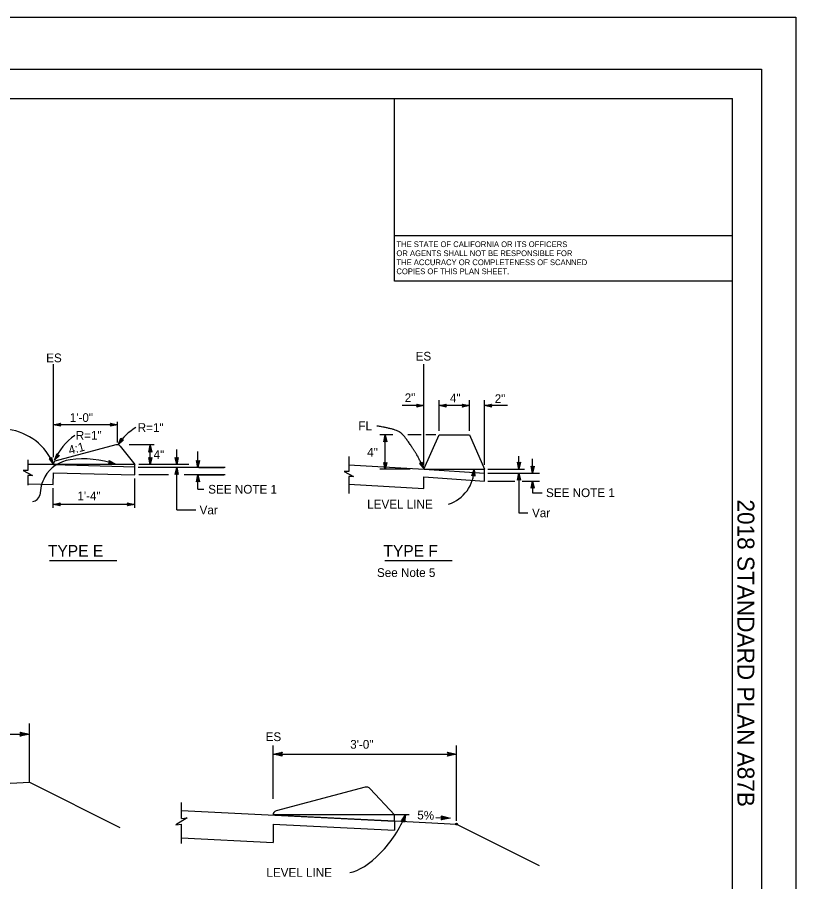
# Model space of a CAD drawing. Extents: x -894 to 866, y -476 to 714.
# Drawn here: x 198 to 866, y -29 to 714 of the extents above; entities that cross this region are included whole.
import ezdxf

# ---------------------------------------------------------------- set-up
doc = ezdxf.new("R2010")
doc.units = 0
for name, color, linetype in [('10 Sheet Format', 7, 'Continuous'), ('56 Stage 3 Anno', 7, 'Continuous'), ('57 Undefined', 7, 'Continuous'), ('60 Nongeo Data', 7, 'Continuous')]:
    doc.layers.add(name, color=color, linetype=linetype)

msp = doc.modelspace()

# ---------------------------------------------------------------- linework, layer by layer
at = {"layer": '10 Sheet Format'}
for p, q in [((836.58, 668.95), (836.58, 668.95)), ((-813.45, 643.96), (811.55, 643.96)), ((521.56, 525.89), (521.56, 643.96)), ((811.55, -406.04), (811.55, 643.96)), ((811.55, 525.89), (521.56, 525.89)), ((521.56, 487.06), (521.56, 525.89)), ((811.55, 487.06), (521.56, 487.06))]:
    msp.add_line(p, q, dxfattribs=at)
for points in [[(-894.04, 713.56), (865.96, 713.56), (865.96, -476.44), (-894.04, -476.44)], [(-863.43, 668.96), (836.57, 668.96), (836.57, -431.04), (-863.43, -431.04)], [(-863.43, 668.96), (836.57, 668.96), (836.57, -431.04), (-863.43, -431.04)]]:
    msp.add_lwpolyline(points, close=True, dxfattribs=at)
at = {"layer": '56 Stage 3 Anno'}
for p, q in [((228.86, 335.98), (228.86, 415.72)), ((546.82, 328.92), (546.82, 415.72)), ((546.82, 380.13), (528.12, 380.13)), ((541.62, 380.13), (540.82, 381.47)), ((540.82, 381.47), (540.82, 381.47)), ((540.82, 381.47), (546.82, 380.13)), ((546.82, 380.13), (540.82, 378.8)), ((540.82, 378.8), (541.62, 380.13)), ((540.82, 378.8), (540.82, 378.8)), ((541.04, 381.12), (545.44, 380.13)), ((545.43, 380.13), (541.06, 379.16)), ((544.06, 380.13), (541.24, 379.51)), ((541.27, 380.76), (544.06, 380.13)), ((541.45, 380.41), (542.68, 380.14)), ((542.68, 380.14), (541.47, 379.87)), ((546.82, 380.13), (546.82, 380.13)), ((559.82, 358.39), (559.82, 384.69)), ((559.82, 380.13), (565.82, 381.46)), ((585.82, 380.13), (559.82, 380.13)), ((565.82, 378.79), (559.82, 380.13)), ((559.82, 380.13), (559.82, 380.13)), ((565.61, 379.15), (561.2, 380.13)), ((561.22, 380.14), (565.59, 381.1)), ((562.59, 380.13), (565.41, 380.76)), ((565.37, 379.51), (562.59, 380.13)), ((563.97, 380.13), (565.18, 380.4)), ((565.2, 379.85), (563.97, 380.13)), ((565.82, 381.46), (565.02, 380.13)), ((565.02, 380.13), (565.82, 378.79)), ((565.82, 381.46), (565.82, 381.46)), ((565.82, 378.79), (565.82, 378.79)), ((580.62, 380.13), (579.82, 381.47)), ((579.82, 381.47), (579.82, 381.47)), ((579.82, 381.47), (585.82, 380.13)), ((585.82, 380.13), (579.82, 378.8)), ((579.82, 378.8), (580.62, 380.13)), ((579.82, 378.8), (579.82, 378.8)), ((580.04, 381.12), (584.44, 380.13)), ((584.43, 380.13), (580.06, 379.16)), ((583.06, 380.13), (580.24, 379.51)), ((580.27, 380.76), (583.06, 380.13)), ((580.45, 380.41), (581.68, 380.14)), ((581.68, 380.14), (580.47, 379.87)), ((585.82, 358.39), (585.82, 384.69)), ((585.82, 380.13), (585.82, 380.13)), ((598.82, 329.34), (598.82, 384.69)), ((598.82, 380.13), (604.82, 381.46)), ((618.56, 380.13), (598.82, 380.13)), ((604.82, 378.79), (598.82, 380.13)), ((598.82, 380.13), (598.82, 380.13)), ((604.61, 379.15), (600.2, 380.13)), ((600.22, 380.14), (604.59, 381.1)), ((601.59, 380.13), (604.41, 380.76)), ((604.37, 379.51), (601.59, 380.13)), ((602.97, 380.13), (604.18, 380.4)), ((604.2, 379.85), (602.97, 380.13)), ((604.82, 381.46), (604.02, 380.13)), ((604.02, 380.13), (604.82, 378.79)), ((604.82, 381.46), (604.82, 381.46)), ((604.82, 378.79), (604.82, 378.79)), ((228.86, 363.71), (234.86, 365.04)), ((283.77, 363.71), (228.86, 363.71)), ((234.86, 362.37), (228.86, 363.71)), ((228.86, 363.71), (228.86, 363.71)), ((234.64, 362.72), (230.24, 363.7)), ((230.25, 363.71), (234.62, 364.68)), ((231.62, 363.7), (234.45, 364.33)), ((234.41, 363.08), (231.62, 363.7)), ((233, 363.7), (234.21, 363.97)), ((234.23, 363.43), (233, 363.7)), ((234.86, 365.04), (234.06, 363.71)), ((234.06, 363.71), (234.86, 362.37)), ((234.86, 365.04), (234.86, 365.04)), ((278.57, 363.71), (277.77, 365.05)), ((277.77, 365.05), (277.77, 365.05)), ((277.77, 365.05), (283.77, 363.71)), ((283.77, 363.71), (277.77, 362.37)), ((277.77, 362.37), (278.57, 363.71)), ((277.99, 364.69), (282.39, 363.71)), ((282.38, 363.7), (278.01, 362.73)), ((281.01, 363.71), (278.18, 363.08)), ((278.22, 364.33), (281.01, 363.71)), ((278.4, 363.98), (279.63, 363.71)), ((279.63, 363.71), (278.42, 363.44)), ((283.77, 348.39), (283.77, 366.31)), ((283.77, 363.71), (283.77, 363.71)), ((234.86, 362.37), (234.86, 362.37)), ((277.77, 362.38), (277.77, 362.38)), ((284.38, 346.57), (286.69, 352.27)), ((288.89, 350.75), (284.38, 346.57)), ((285.16, 347.72), (286.85, 351.87)), ((288.47, 350.77), (285.16, 347.71)), ((285.95, 348.84), (287.04, 351.52)), ((288.04, 350.78), (285.95, 348.84)), ((286.69, 352.27), (286.69, 352.27)), ((286.69, 352.27), (287.33, 350.85)), ((286.73, 349.98), (287.2, 351.13)), ((287.66, 350.84), (286.73, 349.98)), ((287.33, 350.85), (288.89, 350.75)), ((288.89, 350.75), (288.89, 350.75)), ((520.12, 355), (508.86, 355)), ((512.26, 349), (513.6, 355)), ((513.6, 349.8), (512.26, 349)), ((512.26, 349), (512.26, 349)), ((512.62, 349.21), (513.6, 353.62)), ((512.98, 349.45), (513.6, 352.23)), ((513.33, 349.62), (513.6, 350.85)), ((513.6, 355), (513.6, 355)), ((513.6, 355), (514.93, 349)), ((513.6, 325.21), (513.6, 355)), ((513.6, 352.23), (514.23, 349.41)), ((513.6, 350.85), (513.87, 349.64)), ((514.93, 349), (513.6, 349.8)), ((513.61, 353.6), (514.58, 349.23)), ((514.93, 349), (514.93, 349)), ((544.31, 355), (532.86, 355)), ((557.04, 355), (548.55, 355)), ((284.38, 346.57), (284.38, 346.57)), ((315.24, 346.45), (293.66, 346.45)), ((310.58, 340.17), (311.92, 346.17)), ((310.94, 340.38), (311.92, 344.79)), ((311.3, 340.62), (311.92, 343.4)), ((311.65, 340.79), (311.92, 342.02)), ((311.92, 341.97), (311.92, 346.17)), ((311.92, 346.17), (311.92, 346.17)), ((311.92, 346.17), (313.26, 340.17)), ((311.92, 343.4), (312.55, 340.58)), ((311.92, 342.02), (312.19, 340.81)), ((311.92, 329.7), (311.92, 341.97)), ((311.93, 344.78), (312.9, 340.4)), ((334.58, 329.7), (334.58, 342.5)), ((226.54, 334.35), (224.98, 334.47)), ((224.98, 334.47), (224.98, 334.47)), ((224.98, 334.47), (228.86, 329.7)), ((225.4, 334.43), (228.24, 330.93)), ((225.82, 334.38), (227.62, 332.17)), ((226.21, 334.38), (227.01, 333.4)), ((227.37, 335.66), (226.54, 334.35)), ((227.01, 333.4), (226.71, 334.61)), ((227.62, 332.17), (226.92, 334.98)), ((228.24, 330.94), (227.15, 335.29)), ((228.86, 329.7), (227.37, 335.66)), ((227.37, 335.66), (227.37, 335.66)), ((229.52, 333.27), (231.84, 338.96)), ((234.03, 337.45), (229.52, 333.27)), ((230.31, 334.42), (232, 338.57)), ((233.62, 337.47), (230.31, 334.4)), ((231.09, 335.54), (232.18, 338.22)), ((233.19, 337.48), (231.09, 335.54)), ((231.84, 338.96), (231.84, 338.96)), ((231.84, 338.96), (232.48, 337.55)), ((231.88, 336.68), (232.35, 337.83)), ((232.8, 337.54), (231.88, 336.68)), ((232.48, 337.55), (234.03, 337.45)), ((234.03, 337.45), (234.03, 337.45)), ((311.92, 340.97), (310.58, 340.17)), ((310.58, 340.17), (310.58, 340.17)), ((311.92, 329.7), (310.59, 335.7)), ((310.59, 335.7), (310.59, 335.7)), ((310.59, 335.7), (311.92, 334.9)), ((311.92, 331.09), (310.95, 335.46)), ((311.93, 332.46), (311.3, 335.28)), ((311.93, 333.84), (311.66, 335.05)), ((313.26, 340.17), (311.92, 340.97)), ((311.92, 334.9), (313.26, 335.7)), ((313.26, 335.7), (311.92, 329.7)), ((312.91, 335.48), (311.93, 331.08)), ((312.55, 335.25), (311.93, 332.46)), ((312.2, 335.07), (311.93, 333.84)), ((313.25, 340.17), (313.25, 340.17)), ((313.26, 335.7), (313.26, 335.7)), ((334.58, 329.7), (333.25, 335.7)), ((333.25, 335.7), (333.25, 335.7)), ((333.25, 335.7), (334.58, 334.9)), ((334.57, 331.09), (333.6, 335.46)), ((334.58, 332.46), (333.95, 335.28)), ((334.58, 333.84), (334.31, 335.05)), ((334.58, 334.9), (335.92, 335.7)), ((335.92, 335.7), (334.58, 329.7)), ((335.56, 335.48), (334.58, 331.08)), ((335.2, 335.25), (334.58, 332.46)), ((334.85, 335.07), (334.58, 333.84)), ((335.92, 335.7), (335.92, 335.7)), ((352.79, 327.06), (352.79, 340.88)), ((628.4, 325.7), (628.4, 336.71)), ((639.98, 325.7), (639.98, 334.47)), ((228.86, 329.7), (228.86, 329.7)), ((229.52, 333.27), (229.52, 333.27)), ((275.89, 330.34), (277.05, 331.37)), ((282.01, 329.82), (275.89, 330.34)), ((275.89, 330.34), (275.89, 330.34)), ((280.68, 330.23), (276.22, 330.61)), ((279.37, 330.64), (276.49, 330.89)), ((277.05, 331.37), (276.68, 332.88)), ((276.68, 332.88), (276.68, 332.88)), ((276.68, 332.88), (282.01, 329.82)), ((276.78, 332.48), (280.69, 330.23)), ((278.06, 331.06), (276.82, 331.16)), ((276.9, 332.07), (279.37, 330.64)), ((276.96, 331.68), (278.06, 331.06)), ((282.01, 329.82), (282.01, 329.82)), ((376.18, 327.06), (301.55, 327.06)), ((344.97, 329.7), (301.93, 329.7)), ((311.92, 329.7), (311.92, 329.7)), ((333.24, 321.06), (334.58, 327.06)), ((334.58, 329.7), (334.58, 329.7)), ((334.58, 290.53), (334.58, 327.06)), ((334.58, 327.06), (334.58, 327.06)), ((334.58, 327.06), (335.91, 321.06)), ((352.79, 327.06), (351.46, 333.06)), ((351.46, 333.06), (351.46, 333.06)), ((351.46, 333.06), (352.79, 332.26)), ((352.78, 328.46), (351.82, 332.83)), ((352.79, 329.83), (352.16, 332.65)), ((352.79, 331.21), (352.52, 332.42)), ((352.79, 332.26), (354.13, 333.06)), ((354.13, 333.06), (352.79, 327.06)), ((353.77, 332.85), (352.79, 328.44)), ((353.41, 332.61), (352.79, 329.83)), ((353.06, 332.44), (352.79, 331.21)), ((352.79, 327.06), (352.79, 327.06)), ((353.65, 327.06), (375.29, 327.06)), ((354.13, 333.06), (354.13, 333.06)), ((513.6, 325.21), (512.27, 331.21)), ((512.27, 331.21), (512.27, 331.21)), ((512.27, 331.21), (513.6, 330.41)), ((513.6, 326.6), (512.63, 330.97)), ((513.61, 327.97), (512.98, 330.8)), ((513.61, 329.35), (513.34, 330.56)), ((513.6, 330.41), (514.94, 331.21)), ((514.94, 331.21), (513.6, 325.21)), ((514.59, 330.99), (513.61, 326.59)), ((514.23, 330.76), (513.61, 327.97)), ((513.88, 330.58), (513.61, 329.35)), ((514.94, 331.21), (514.94, 331.21)), ((544.54, 330.35), (542.98, 330.47)), ((542.98, 330.47), (542.98, 330.47)), ((542.98, 330.47), (546.86, 325.7)), ((543.4, 330.43), (546.24, 326.93)), ((543.82, 330.38), (545.62, 328.17)), ((544.21, 330.38), (545.01, 329.4)), ((545.37, 331.66), (544.54, 330.35)), ((545.01, 329.4), (544.71, 330.61)), ((545.62, 328.17), (544.92, 330.98)), ((546.24, 326.94), (545.16, 331.29)), ((546.86, 325.7), (545.37, 331.66)), ((545.37, 331.66), (545.37, 331.66)), ((628.4, 325.7), (627.07, 331.7)), ((627.07, 331.7), (627.07, 331.7)), ((627.07, 331.7), (628.4, 330.9)), ((628.39, 327.09), (627.43, 331.46)), ((628.4, 328.46), (627.77, 331.28)), ((628.4, 329.84), (628.13, 331.05)), ((628.4, 330.9), (629.74, 331.7)), ((629.74, 331.7), (628.4, 325.7)), ((629.38, 331.48), (628.4, 327.08)), ((629.02, 331.25), (628.4, 328.46)), ((628.67, 331.07), (628.4, 329.84)), ((629.74, 331.7), (629.74, 331.7)), ((640.06, 322.09), (638.73, 328.09)), ((638.73, 328.09), (638.73, 328.09)), ((638.73, 328.09), (640.06, 327.29)), ((640.05, 323.48), (639.08, 327.86)), ((640.06, 324.85), (639.43, 327.68)), ((640.06, 326.24), (639.79, 327.45)), ((640.06, 327.29), (641.4, 328.09)), ((641.4, 328.09), (640.06, 322.09)), ((641.04, 327.88), (640.06, 323.47)), ((640.68, 327.64), (640.06, 324.85)), ((640.33, 327.47), (640.06, 326.24)), ((641.4, 328.09), (641.4, 328.09)), ((327.45, 320.69), (301.93, 320.69)), ((334.58, 321.86), (333.24, 321.06)), ((333.24, 321.06), (333.24, 321.06)), ((333.59, 321.28), (334.57, 325.68)), ((333.95, 321.52), (334.57, 324.3)), ((334.3, 321.69), (334.57, 322.92)), ((334.57, 324.3), (335.2, 321.48)), ((334.57, 322.92), (334.84, 321.71)), ((334.58, 325.67), (335.55, 321.3)), ((335.91, 321.06), (334.58, 321.86)), ((335.91, 321.06), (335.91, 321.06)), ((376.18, 320.69), (340.93, 320.69)), ((351.45, 314.69), (352.79, 320.69)), ((351.8, 314.91), (352.79, 319.31)), ((352.79, 308.3), (352.79, 320.69)), ((352.79, 320.69), (352.79, 320.69)), ((352.79, 320.69), (354.12, 314.69)), ((352.79, 319.3), (353.76, 314.93)), ((353.65, 320.69), (375.11, 320.69)), ((534.86, 325.7), (508.86, 325.7)), ((513.6, 325.21), (513.6, 325.21)), ((546.86, 325.7), (546.86, 325.7)), ((587.93, 319.82), (589.89, 325.65)), ((589.35, 320.48), (587.93, 319.82)), ((587.93, 319.82), (587.93, 319.82)), ((588.31, 320), (589.75, 324.28)), ((588.69, 320.19), (589.6, 322.9)), ((589.05, 320.33), (589.46, 321.53)), ((590.59, 319.54), (589.35, 320.48)), ((589.46, 321.53), (589.59, 320.3)), ((589.6, 322.9), (589.93, 320.03)), ((589.75, 324.26), (590.25, 319.81)), ((589.89, 325.65), (589.89, 325.65)), ((589.89, 325.65), (590.59, 319.54)), ((590.59, 319.54), (590.59, 319.54)), ((601.63, 325.7), (633.18, 325.7)), ((601.63, 322.09), (645.96, 322.09)), ((627.06, 316.09), (628.4, 322.09)), ((627.41, 316.31), (628.4, 320.71)), ((627.77, 316.54), (628.39, 319.33)), ((628.39, 319.33), (629.02, 316.5)), ((628.4, 325.7), (628.4, 325.7)), ((628.4, 322.09), (628.4, 288.05)), ((628.4, 322.09), (628.4, 322.09)), ((628.4, 322.09), (629.73, 316.09)), ((628.4, 320.7), (629.37, 316.33)), ((640.06, 322.09), (640.06, 322.09)), ((298.63, 292.46), (298.63, 317.67)), ((352.79, 315.49), (351.45, 314.69)), ((351.45, 314.69), (351.45, 314.69)), ((352.16, 315.14), (352.78, 317.93)), ((352.51, 315.32), (352.78, 316.55)), ((352.78, 317.93), (353.41, 315.11)), ((352.78, 316.55), (353.05, 315.34)), ((354.12, 314.69), (352.79, 315.49)), ((354.12, 314.69), (354.12, 314.69)), ((601.63, 315.21), (624.7, 315.21)), ((628.4, 316.89), (627.06, 316.09)), ((627.06, 316.09), (627.06, 316.09)), ((628.12, 316.72), (628.39, 317.95)), ((628.39, 317.95), (628.66, 316.74)), ((629.73, 316.09), (628.4, 316.89)), ((629.73, 316.09), (629.73, 316.09)), ((631.22, 315.21), (645.96, 315.21)), ((638.72, 309.21), (640.06, 315.21)), ((639.07, 309.43), (640.05, 313.83)), ((639.43, 309.66), (640.05, 312.45)), ((640.05, 312.45), (640.68, 309.62)), ((640.06, 315.21), (640.06, 305.35)), ((640.06, 315.21), (640.06, 315.21)), ((640.06, 315.21), (641.39, 309.21)), ((640.06, 313.82), (641.03, 309.45)), ((228.51, 292.46), (228.51, 309.39)), ((352.79, 308.3), (357.84, 308.3)), ((640.06, 310.01), (638.72, 309.21)), ((638.72, 309.21), (638.72, 309.21)), ((639.78, 309.84), (640.05, 311.07)), ((640.05, 311.07), (640.32, 309.86)), ((641.39, 309.21), (640.06, 310.01)), ((640.06, 305.35), (648.21, 305.35)), ((641.39, 309.21), (641.39, 309.21)), ((228.52, 295.36), (234.52, 296.69)), ((234.52, 294.02), (228.52, 295.36)), ((228.52, 295.36), (228.52, 295.36)), ((298.3, 295.34), (228.52, 295.34)), ((234.3, 294.38), (229.9, 295.36)), ((229.91, 295.36), (234.29, 296.33)), ((231.28, 295.36), (234.11, 295.98)), ((234.07, 294.74), (231.28, 295.36)), ((232.67, 295.36), (233.87, 295.62)), ((233.89, 295.08), (232.67, 295.36)), ((234.52, 296.69), (233.72, 295.36)), ((233.72, 295.36), (234.52, 294.02)), ((234.52, 296.69), (234.52, 296.69)), ((234.52, 294.02), (234.52, 294.02)), ((293.26, 295.32), (292.46, 296.66)), ((292.46, 296.66), (292.46, 296.66)), ((292.46, 296.66), (298.46, 295.32)), ((298.46, 295.32), (292.46, 293.99)), ((292.46, 293.99), (293.26, 295.32)), ((292.46, 293.99), (292.46, 293.99)), ((292.68, 296.3), (297.08, 295.32)), ((297.07, 295.32), (292.7, 294.35)), ((295.7, 295.32), (292.88, 294.7)), ((292.91, 295.94), (295.7, 295.32)), ((293.09, 295.6), (294.32, 295.32)), ((294.32, 295.32), (293.11, 295.06)), ((298.46, 295.32), (298.46, 295.32)), ((334.58, 290.53), (350.86, 290.53)), ((628.4, 288.05), (636.02, 288.05)), ((208.06, 56.9), (208.06, 107.17)), ((50.58, 98.14), (208.06, 98.14)), ((200.27, 99.89), (200.27, 99.89)), ((208.06, 98.14), (208.06, 98.14)), ((200.27, 96.41), (200.27, 96.41)), ((417.24, 42.59), (417.24, 88.32)), ((425.04, 82.49), (425.04, 82.49)), ((566.93, 82.51), (566.93, 82.51)), ((574.72, 23.62), (574.72, 88.32)), ((417.24, 80.76), (574.72, 80.76)), ((417.24, 80.76), (417.24, 80.76)), ((425.04, 79.01), (425.04, 79.01)), ((566.93, 79.03), (566.93, 79.03)), ((574.72, 80.76), (574.72, 80.76)), ((527.55, 23.57), (531, 28.66)), ((529.09, 23.83), (527.55, 23.57)), ((527.55, 23.57), (527.55, 23.57)), ((527.96, 23.64), (530.49, 27.38)), ((528.38, 23.73), (529.98, 26.09)), ((528.77, 23.77), (529.48, 24.81)), ((530.04, 22.59), (529.09, 23.83)), ((529.48, 24.81), (529.28, 23.59)), ((529.98, 26.09), (529.53, 23.24)), ((530.49, 27.37), (529.79, 22.94)), ((531, 28.66), (530.04, 22.59)), ((530.04, 22.59), (530.04, 22.59)), ((531, 28.66), (531, 28.66)), ((557.01, 26.4), (569.38, 25.78)), ((561.51, 24.44), (561.51, 24.44)), ((561.68, 27.91), (561.68, 27.91)), ((569.38, 25.78), (569.38, 25.78))]:
    msp.add_line(p, q, dxfattribs=at)
for points in [[(200.27, 99.89), (208.06, 98.14), (200.27, 96.41), (200.55, 96.88), (206.25, 98.14), (200.53, 99.42), (200.82, 98.96), (204.47, 98.14), (200.82, 97.34), (201.1, 97.8), (202.68, 98.14), (201.09, 98.51), (201.31, 98.14), (200.27, 96.41), (201.31, 98.14)], [(425.04, 79.01), (417.24, 80.76), (425.04, 82.49), (424.75, 82.02), (419.05, 80.76), (424.77, 79.48), (424.49, 79.94), (420.83, 80.76), (424.49, 81.56), (424.2, 81.1), (422.63, 80.76), (424.22, 80.4), (424, 80.76), (425.04, 82.49), (424, 80.76)], [(566.93, 82.51), (574.72, 80.76), (566.93, 79.03), (567.21, 79.5), (572.91, 80.76), (567.19, 82.03), (567.48, 81.58), (571.13, 80.76), (567.48, 79.96), (567.76, 80.41), (569.34, 80.76), (567.75, 81.12), (567.97, 80.76), (566.93, 79.03), (567.97, 80.76)], [(561.68, 27.91), (569.38, 25.78), (561.51, 24.44), (561.81, 24.88), (567.57, 25.86), (561.93, 27.44), (562.19, 26.96), (565.79, 25.96), (562.11, 25.34), (562.41, 25.78), (564.01, 26.05), (562.44, 26.49), (562.64, 26.11), (561.51, 24.44), (562.64, 26.11)]]:
    msp.add_lwpolyline(points, close=True, dxfattribs=at)
for centre, radius, start, end in [((183.32, 310.91), 49.24, 22.37311, 82.04445), ((321.07, 324.01), 43.07, 120.03789, 148.41365), ((280.43, 309.41), 56.22, 126.51303, 154.88879), ((255.06, 251.87), 82.48, 70.92927, 98.37685), ((246.06, 305.38), 28.25, 96.12157, 151.42257), ((557.92, 325.86), 31.98, 288.286, 359.62614), ((253.51, 302.14), 36.35, 152.55847, 178.37249), ((210.02, 305.21), 7.45, 277.20996, 344.11646)]:
    msp.add_arc(centre, radius, start, end, dxfattribs=at)
msp.add_ellipse((502.52, 18.95), major_axis=(-27.88, -37.99), ratio=0.428876, start_param=0.401906, end_param=2.122153, dxfattribs=at)
msp.add_open_spline([(546.86, 325.7), (542.53, 334.89), (537.72, 342.91), (530.24, 353.59), (525.3, 358.67), (508.33, 362.54), (506.33, 362.54)], degree=2, dxfattribs=at)
at = {"layer": '57 Undefined'}
for p, q in [((225.31, 247.04), (283.3, 247.04)), ((513.18, 247.04), (571.17, 247.04))]:
    msp.add_line(p, q, dxfattribs=at)
at = {"layer": '60 Nongeo Data'}
for p, q in [((546.83, 325.7), (559.82, 355)), ((559.82, 355), (585.82, 355)), ((585.82, 355), (598.83, 325.7)), ((282.37, 346.45), (230.06, 332.53)), ((286.01, 345.35), (298.63, 329.7)), ((482.35, 336.44), (482.35, 323.52)), ((206.81, 333.69), (206.81, 324.45)), ((228.86, 329.7), (206.9, 329.7)), ((298.33, 329.7), (228.86, 329.7)), ((228.86, 329.7), (298.8, 327.44)), ((298.63, 320.69), (298.63, 329.7)), ((482.35, 329.28), (546.86, 325.7)), ((206.81, 324.45), (202.85, 324.45)), ((202.85, 324.45), (210.72, 320.26)), ((210.72, 320.26), (206.81, 320.26)), ((206.81, 320.26), (206.81, 311.97)), ((228.44, 312.42), (228.68, 322.42)), ((228.68, 322.42), (298.63, 320.69)), ((482.35, 323.52), (478.21, 323.52)), ((478.21, 323.52), (486.42, 319.15)), ((486.42, 319.15), (482.35, 319.15)), ((482.35, 319.15), (482.35, 304.56)), ((546.86, 325.7), (598.82, 322.09)), ((546.86, 325.7), (598.83, 325.7)), ((598.82, 315.21), (598.82, 325.7)), ((206.94, 312.95), (228.44, 312.42)), ((482.35, 312.69), (546.82, 309.1)), ((546.82, 319.11), (598.82, 315.21)), ((546.82, 309.1), (546.82, 319.11)), ((131.98, 53.1), (208.06, 56.9)), ((208.06, 56.9), (285.86, 18)), ((338.63, 25.67), (338.63, 39.36)), ((338.56, 32.6), (521.46, 23.45)), ((534, 28.66), (417.3, 28.66)), ((521.46, 23.51), (574.72, 20.85)), ((521.46, 23.45), (521.46, 15.58)), ((338.63, 4.07), (338.63, 20.87)), ((417.3, 20.79), (521.46, 15.58)), ((417.3, 20.79), (417.3, 5.01)), ((574.72, 20.85), (645.6, -14.59)), ((338.56, 8.95), (417.3, 5.01))]:
    msp.add_line(p, q, dxfattribs=at)
for points in [[(417.3, 28.66), (521.46, 23.51), (521.46, 28.66), (500.56, 51.07), (499.71, 51.92), (498.64, 52.47), (497.46, 52.66), (496.28, 52.47), (419.97, 32.32), (418.9, 31.77), (418.04, 30.92), (417.49, 29.84), (417.3, 28.66)], [(338.63, 25.67), (343.41, 26.27), (333.82, 20.27), (338.63, 20.87)], [(427.7, 28.66), (420.61, 28.66)], [(434.78, 28.66), (427.7, 28.66)], [(445.41, 28.66), (438.33, 28.66)], [(452.5, 28.66), (445.41, 28.66)], [(463.13, 28.66), (456.04, 28.66)], [(470.22, 28.66), (463.13, 28.66)], [(480.85, 28.66), (473.76, 28.66)], [(487.93, 28.66), (480.85, 28.66)], [(498.56, 28.66), (491.48, 28.66)], [(505.65, 28.66), (498.56, 28.66)], [(516.28, 28.66), (509.19, 28.66)], [(523.37, 28.66), (516.28, 28.66)], [(534, 28.66), (526.91, 28.66)]]:
    msp.add_lwpolyline(points, dxfattribs=at)
for radius in [0.787, 0.591, 0.394, 0.197, 0.0492]:
    msp.add_circle((574.72, 20.85), radius, dxfattribs=at)
for centre, radius, start, end in [((283.38, 343.23), 3.38, 38.88447, 107.38695), ((231.86, 330.1), 3.02, 126.51271, 186.08305)]:
    msp.add_arc(centre, radius, start, end, dxfattribs=at)

# ---------------------------------------------------------------- texts
at = {"layer": '10 Sheet Format'}
for s, p in [('THE STATE OF CALIFORNIA OR ITS OFFICERS', (523.17, 516.25)), ('OR AGENTS SHALL NOT BE RESPONSIBLE FOR', (523.17, 508.5)), ('THE ACCURACY OR COMPLETENESS OF SCANNED', (523.17, 500.75)), ('COPIES OF THIS PLAN SHEET.', (523.17, 493))]:
    msp.add_text(s, height=4.9, dxfattribs=at).set_placement(p)
msp.add_text('2018 STANDARD PLAN A87B', height=14.5, rotation=270, dxfattribs=at).set_placement((815.95, 299.58))
at = {"layer": '57 Undefined'}
for s, height, p in [('ES', 7.5, (222.5, 417.36)), ('ES', 7.5, (539.66, 418.81)), ('2"', 7.5, (530.3, 383.15)), ('4"', 7.5, (569.09, 382.88)), ('2"', 7.5, (607.55, 382.34)), ('1\'-0"', 7.5, (242.75, 366.13)), ('R=1"', 7.5, (301.08, 357.55)), ('FL', 7.5, (490.51, 359.02)), ('R=1"', 7.5, (247.91, 350.85)), ('4"', 7.5, (314.71, 334.38)), ('4"', 7.5, (498.06, 336.35)), ('SEE NOTE 1', 7.5, (361.61, 304.55)), ('1\'-4"', 7.5, (249.3, 298.84)), ('SEE NOTE 1', 7.5, (651.59, 301.6)), ('LEVEL LINE', 7.5, (498.06, 291.75)), ('Var', 7.5, (354.2, 286.78)), ('Var', 7.5, (639.6, 284.3)), ('TYPE E', 10, (223.95, 250.39)), ('TYPE F', 10, (512.01, 250.39)), ('See Note 5', 7.5, (506.47, 233.01)), ('ES', 7.5, (410.89, 92.09)), ('3\'-0"', 7.5, (483.5, 85.55)), ('LEVEL LINE', 7.5, (411.56, -24.44))]:
    msp.add_text(s, height=height, dxfattribs=at).set_placement(p)
for s, rotation, p in [('4:1', 14.90863, (242.75, 338.03)), ('5%', 358.1197, (540.98, 24.94))]:
    msp.add_text(s, height=7.5, rotation=rotation, dxfattribs=at).set_placement(p)

doc.saveas('drawing.dxf')
